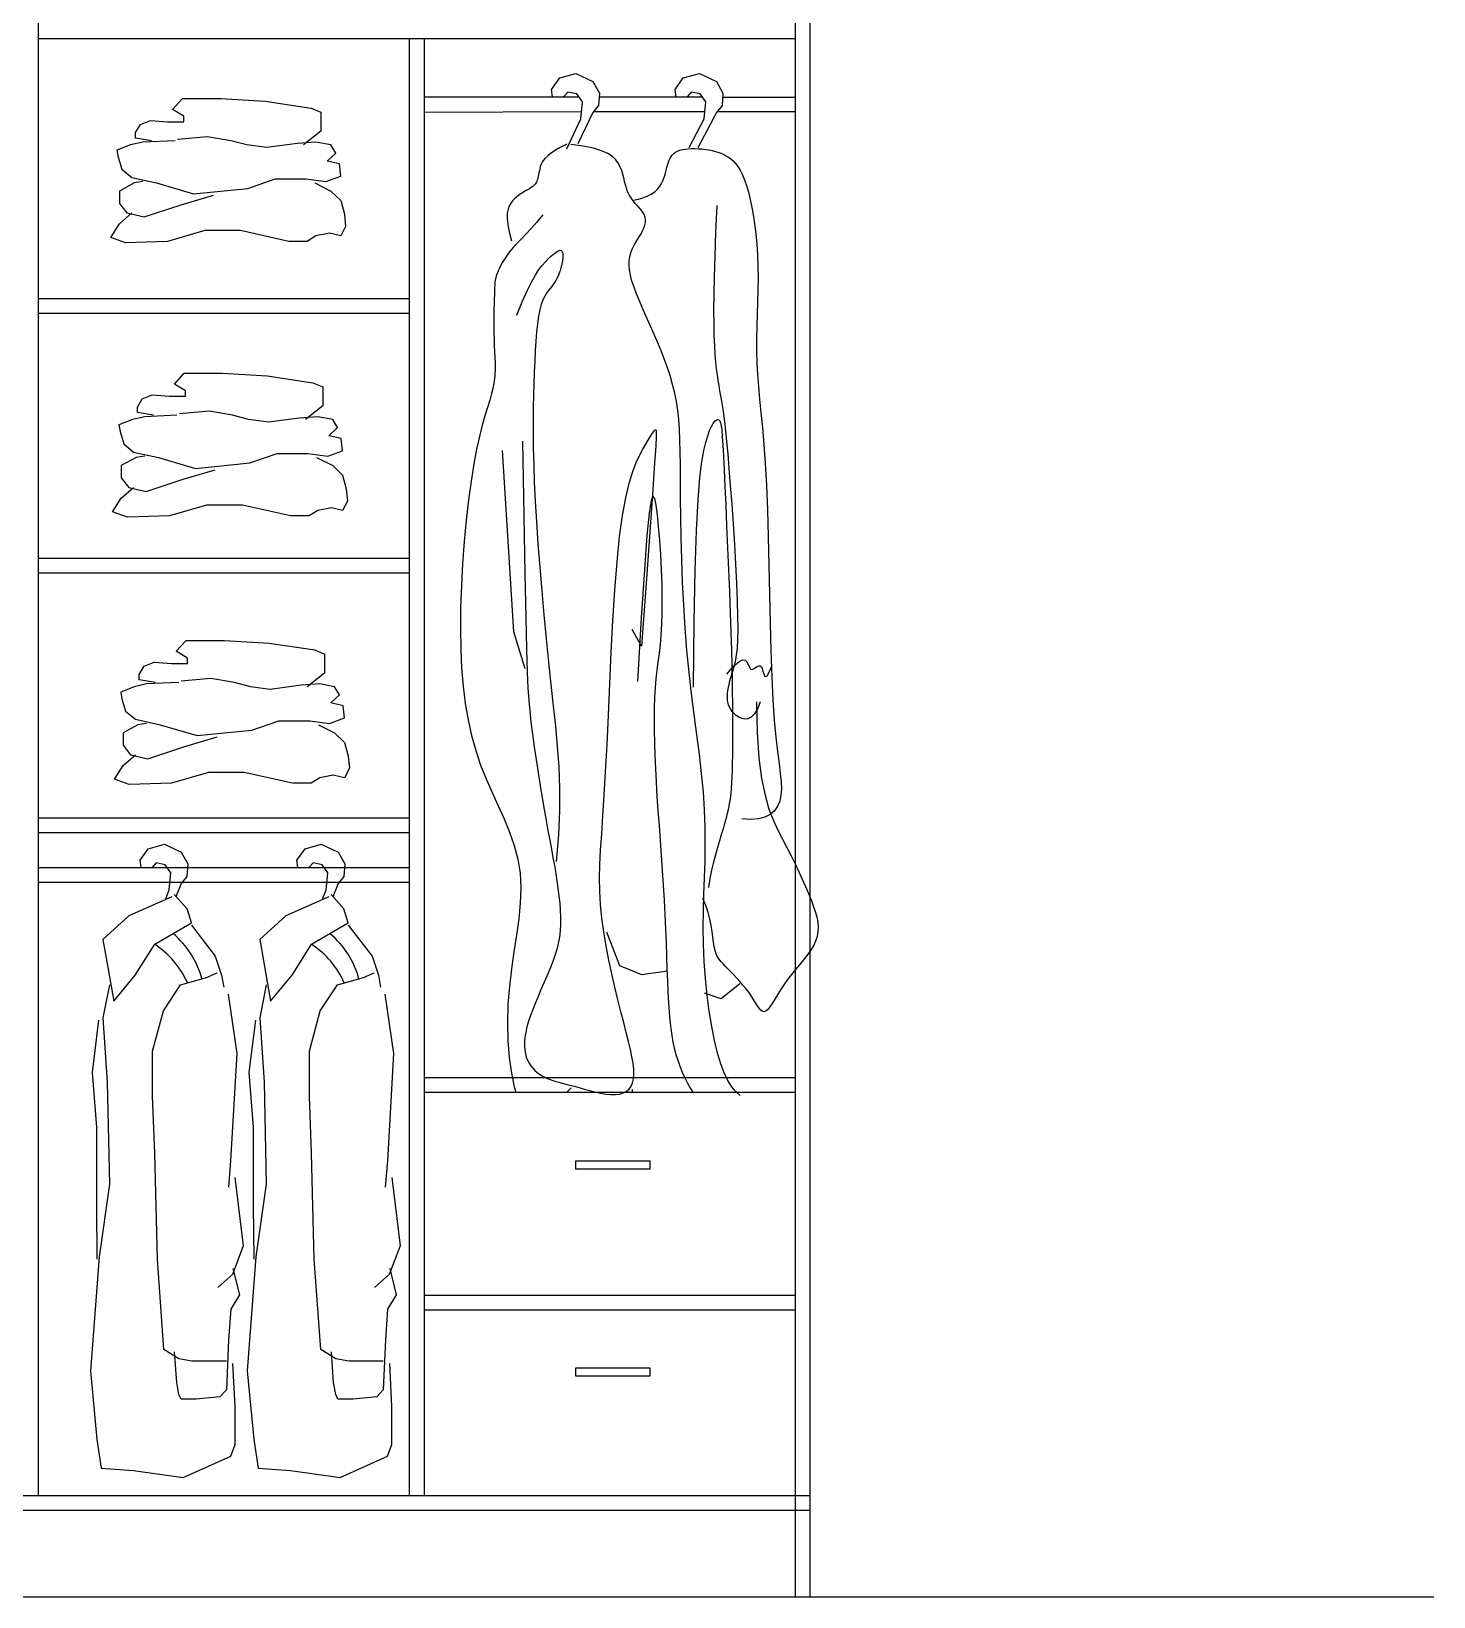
# Model space of a CAD drawing. Header units: millimetres. Extents: x -1666 to 220555, y -7114 to 28673.
# Drawn here: x 63530 to 65150, y 476 to 2284 of the extents above; entities that cross this region are included whole.
import ezdxf

# ---------------------------------------------------------------- set-up
doc = ezdxf.new("R2010")
doc.units = ezdxf.units.MM
doc.header["$LTSCALE"] = 80

msp = doc.modelspace()

# ---------------------------------------------------------------- linework, layer by layer
at = {"color": 41, "true_color": 0xf4ee51}
for p, q in [((64412.673, 475.94), (64412.673, 3285.94)), ((64429.673, 475.94), (64429.673, 3285.94)), ((63538.173, 592.94), (63538.173, 3268.94)), ((63538.173, 2275.94), (64412.673, 2275.94)), ((63966.923, 592.94), (63966.923, 2275.94)), ((63983.923, 592.94), (63983.923, 2275.94)), ((63538.173, 1975.94), (63966.923, 1975.94)), ((63538.173, 1958.94), (63966.923, 1958.94)), ((63538.173, 1675.94), (63966.923, 1675.94)), ((63538.173, 1658.94), (63966.923, 1658.94)), ((63538.173, 1375.94), (63966.923, 1375.94)), ((63538.173, 1358.94), (63966.923, 1358.94)), ((63983.923, 1075.94), (64412.673, 1075.94)), ((63983.923, 1058.94), (64412.673, 1058.94)), ((64412.673, 823.94), (63983.923, 823.94)), ((64412.673, 806.94), (63983.923, 806.94)), ((62646.673, 592.94), (64429.673, 592.94)), ((62646.673, 575.94), (64429.673, 575.94)), ((56984.175, 475.94), (65150.353, 475.94)), ((59637.722, 475.94), (64429.673, 475.94))]:
    msp.add_line(p, q, dxfattribs=at)
at = {"color": 8}
for p, q in [((64131.033, 2217.224), (64140.379, 2230.589)), ((64140.379, 2230.589), (64159.071, 2235.73)), ((64159.071, 2235.73), (64178.698, 2226.477)), ((64178.698, 2226.477), (64186.174, 2213.112)), ((64273.738, 2217.224), (64283.085, 2230.589)), ((64283.085, 2230.589), (64301.777, 2235.73)), ((64301.777, 2235.73), (64321.403, 2226.477)), ((64321.403, 2226.477), (64328.88, 2213.112)), ((63692.951, 2194.123), (63704.38, 2206.694)), ((63704.38, 2206.694), (63748.665, 2206.694)), ((63748.665, 2206.694), (63800.094, 2203.552)), ((63983.923, 2208.761), (64162.355, 2208.761)), ((64132.187, 2208.761), (64131.033, 2217.224)), ((64149.725, 2214.14), (64144.835, 2208.761)), ((64160.005, 2212.084), (64149.725, 2214.14)), ((64166.548, 2202.831), (64160.005, 2212.084)), ((64186.174, 2213.112), (64185.24, 2198.719)), ((64185.892, 2208.761), (64305.061, 2208.761)), ((64185.892, 2208.761), (64247.271, 2208.761)), ((64274.893, 2208.761), (64273.738, 2217.224)), ((64292.431, 2214.14), (64287.54, 2208.761)), ((64302.711, 2212.084), (64292.431, 2214.14)), ((64309.254, 2202.831), (64302.711, 2212.084)), ((64328.88, 2213.112), (64327.946, 2198.719)), ((64329.745, 2208.469), (64412.673, 2208.469)), ((63705.808, 2186.266), (63692.951, 2194.123)), ((63800.094, 2203.552), (63852.951, 2195.694)), ((63852.951, 2195.694), (63864.38, 2190.98)), ((63864.38, 2190.98), (63864.38, 2168.98)), ((63983.923, 2190.908), (64165.509, 2191.973)), ((64178.698, 2190.495), (64161.336, 2154.288)), ((64164.678, 2183.298), (64166.548, 2202.831)), ((64185.24, 2198.719), (64178.698, 2190.495)), ((64179.874, 2191.973), (64308.214, 2191.973)), ((64179.874, 2191.973), (64250.425, 2191.973)), ((64321.403, 2190.495), (64299.913, 2149.813)), ((64307.384, 2183.298), (64309.254, 2202.831)), ((64327.946, 2198.719), (64321.403, 2190.495)), ((64323.727, 2191.681), (64412.673, 2191.681)), ((63650.094, 2167.409), (63655.808, 2176.837)), ((63655.808, 2176.837), (63667.237, 2181.552)), ((63667.237, 2181.552), (63687.237, 2179.98)), ((63687.237, 2179.98), (63705.808, 2179.98)), ((63705.808, 2179.98), (63705.808, 2186.266)), ((64148.46, 2148.849), (64164.678, 2183.298)), ((64289.983, 2150.031), (64307.384, 2183.298)), ((63644.38, 2153.266), (63628.666, 2146.98)), ((63658.666, 2156.409), (63644.38, 2153.266)), ((63650.094, 2161.123), (63650.094, 2167.409)), ((63668.666, 2157.98), (63650.094, 2161.123)), ((63695.808, 2157.98), (63658.666, 2156.409)), ((63732.951, 2162.694), (63698.666, 2159.552)), ((63760.094, 2157.98), (63732.951, 2162.694)), ((63778.665, 2153.266), (63760.094, 2157.98)), ((63801.522, 2150.123), (63778.665, 2153.266)), ((63837.237, 2154.837), (63801.522, 2150.123)), ((63858.665, 2156.409), (63837.237, 2154.837)), ((63864.38, 2168.98), (63844.38, 2153.266)), ((63875.808, 2153.266), (63858.665, 2156.409)), ((63881.522, 2143.837), (63875.808, 2153.266)), ((63628.666, 2146.98), (63630.094, 2139.123)), ((63630.094, 2139.123), (63634.38, 2124.98)), ((63871.522, 2134.409), (63881.522, 2143.837)), ((63885.808, 2131.266), (63871.522, 2134.409)), ((63634.38, 2124.98), (63645.809, 2115.552)), ((63870.094, 2110.837), (63887.237, 2117.123)), ((63887.237, 2117.123), (63885.808, 2131.266)), ((63648.666, 2109.266), (63631.523, 2099.837)), ((63631.523, 2099.837), (63631.523, 2085.694)), ((63645.809, 2115.552), (63674.38, 2109.266)), ((63658.666, 2110.837), (63648.666, 2109.266)), ((63674.38, 2109.266), (63717.237, 2096.694)), ((63717.237, 2096.694), (63780.094, 2102.98)), ((63780.094, 2102.98), (63811.522, 2113.98)), ((63811.522, 2113.98), (63847.237, 2113.98)), ((63847.237, 2113.98), (63870.094, 2110.837)), ((63857.237, 2109.266), (63875.808, 2099.837)), ((63875.808, 2099.837), (63887.237, 2088.837)), ((63631.523, 2085.694), (63640.094, 2074.694)), ((63660.094, 2069.98), (63702.951, 2084.123)), ((63702.951, 2084.123), (63740.094, 2095.123)), ((63887.237, 2088.837), (63891.522, 2073.123)), ((63621.523, 2046.409), (63631.523, 2062.123)), ((63631.523, 2062.123), (63645.809, 2074.694)), ((63640.094, 2074.694), (63660.094, 2069.98)), ((63891.522, 2073.123), (63892.951, 2058.98)), ((63638.666, 2040.123), (63621.523, 2046.409)), ((63730.094, 2054.266), (63687.237, 2041.694)), ((63771.523, 2054.266), (63730.094, 2054.266)), ((63827.237, 2041.694), (63771.523, 2054.266)), ((63858.665, 2047.98), (63848.665, 2041.694)), ((63874.379, 2051.123), (63858.665, 2047.98)), ((63887.237, 2047.98), (63874.379, 2051.123)), ((63892.951, 2058.98), (63887.237, 2047.98)), ((63687.237, 2041.694), (63638.666, 2040.123)), ((63848.665, 2041.694), (63827.237, 2041.694)), ((63695.096, 1876.935), (63706.525, 1889.506)), ((63706.525, 1889.506), (63750.81, 1889.506)), ((63750.81, 1889.506), (63802.239, 1886.364)), ((63802.239, 1886.364), (63855.096, 1878.506)), ((63657.953, 1859.649), (63669.382, 1864.364)), ((63669.382, 1864.364), (63689.382, 1862.792)), ((63689.382, 1862.792), (63707.953, 1862.792)), ((63707.953, 1869.078), (63695.096, 1876.935)), ((63707.953, 1862.792), (63707.953, 1869.078)), ((63855.096, 1878.506), (63866.524, 1873.792)), ((63866.524, 1873.792), (63866.524, 1851.792)), ((63652.239, 1850.221), (63657.953, 1859.649)), ((63652.239, 1843.935), (63652.239, 1850.221)), ((63735.096, 1845.506), (63700.81, 1842.364)), ((63762.239, 1840.792), (63735.096, 1845.506)), ((63866.524, 1851.792), (63846.524, 1836.078)), ((63646.525, 1836.078), (63630.81, 1829.792)), ((63630.81, 1829.792), (63632.239, 1821.935)), ((63660.81, 1839.221), (63646.525, 1836.078)), ((63670.81, 1840.792), (63652.239, 1843.935)), ((63697.953, 1840.792), (63660.81, 1839.221)), ((63780.81, 1836.078), (63762.239, 1840.792)), ((63803.667, 1832.935), (63780.81, 1836.078)), ((63839.381, 1837.649), (63803.667, 1832.935)), ((63860.81, 1839.221), (63839.381, 1837.649)), ((63877.953, 1836.078), (63860.81, 1839.221)), ((63873.667, 1817.221), (63883.667, 1826.649)), ((63883.667, 1826.649), (63877.953, 1836.078)), ((63632.239, 1821.935), (63636.525, 1807.792)), ((63887.953, 1814.078), (63873.667, 1817.221)), ((63889.381, 1799.935), (63887.953, 1814.078)), ((63650.81, 1792.078), (63633.668, 1782.649)), ((63636.525, 1807.792), (63647.953, 1798.364)), ((63647.953, 1798.364), (63676.525, 1792.078)), ((63660.81, 1793.649), (63650.81, 1792.078)), ((63676.525, 1792.078), (63719.382, 1779.506)), ((63782.239, 1785.792), (63813.667, 1796.792)), ((63813.667, 1796.792), (63849.381, 1796.792)), ((63849.381, 1796.792), (63872.238, 1793.649)), ((63859.381, 1792.078), (63877.953, 1782.649)), ((63872.238, 1793.649), (63889.381, 1799.935)), ((63633.668, 1782.649), (63633.668, 1768.506)), ((63705.096, 1766.935), (63742.239, 1777.935)), ((63719.382, 1779.506), (63782.239, 1785.792)), ((63877.953, 1782.649), (63889.381, 1771.649)), ((63633.668, 1768.506), (63642.239, 1757.506)), ((63633.668, 1744.935), (63647.953, 1757.506)), ((63642.239, 1757.506), (63662.239, 1752.792)), ((63662.239, 1752.792), (63705.096, 1766.935)), ((63889.381, 1771.649), (63893.667, 1755.935)), ((63893.667, 1755.935), (63895.096, 1741.792)), ((63623.668, 1729.221), (63633.668, 1744.935)), ((63732.239, 1737.078), (63689.382, 1724.506)), ((63773.667, 1737.078), (63732.239, 1737.078)), ((63829.381, 1724.506), (63773.667, 1737.078)), ((63895.096, 1741.792), (63889.381, 1730.792)), ((63640.81, 1722.935), (63623.668, 1729.221)), ((63689.382, 1724.506), (63640.81, 1722.935)), ((63850.81, 1724.506), (63829.381, 1724.506)), ((63860.81, 1730.792), (63850.81, 1724.506)), ((63876.524, 1733.935), (63860.81, 1730.792)), ((63889.381, 1730.792), (63876.524, 1733.935)), ((63697.24, 1568.153), (63708.669, 1580.725)), ((63708.669, 1580.725), (63752.955, 1580.725)), ((63752.955, 1580.725), (63804.383, 1577.582)), ((63804.383, 1577.582), (63857.24, 1569.725)), ((63660.098, 1550.868), (63671.526, 1555.582)), ((63671.526, 1555.582), (63691.526, 1554.011)), ((63710.098, 1560.296), (63697.24, 1568.153)), ((63710.098, 1554.011), (63710.098, 1560.296)), ((63857.24, 1569.725), (63868.669, 1565.011)), ((63868.669, 1565.011), (63868.669, 1543.011)), ((63654.383, 1541.439), (63660.098, 1550.868)), ((63654.383, 1535.153), (63654.383, 1541.439)), ((63691.526, 1554.011), (63710.098, 1554.011)), ((63868.669, 1543.011), (63848.669, 1527.296)), ((63648.669, 1527.296), (63632.955, 1521.011)), ((63632.955, 1521.011), (63634.383, 1513.153)), ((63662.955, 1530.439), (63648.669, 1527.296)), ((63672.955, 1532.011), (63654.383, 1535.153)), ((63700.098, 1532.011), (63662.955, 1530.439)), ((63737.24, 1536.725), (63702.955, 1533.582)), ((63764.383, 1532.011), (63737.24, 1536.725)), ((63782.955, 1527.296), (63764.383, 1532.011)), ((63805.812, 1524.153), (63782.955, 1527.296)), ((63841.526, 1528.868), (63805.812, 1524.153)), ((63862.954, 1530.439), (63841.526, 1528.868)), ((63880.097, 1527.296), (63862.954, 1530.439)), ((63885.811, 1517.868), (63880.097, 1527.296)), ((63634.383, 1513.153), (63638.669, 1499.011)), ((63875.811, 1508.439), (63885.811, 1517.868)), ((63890.097, 1505.296), (63875.811, 1508.439)), ((63891.526, 1491.154), (63890.097, 1505.296)), ((63652.955, 1483.296), (63635.812, 1473.868)), ((63638.669, 1499.011), (63650.098, 1489.582)), ((63650.098, 1489.582), (63678.669, 1483.296)), ((63662.955, 1484.868), (63652.955, 1483.296)), ((63678.669, 1483.296), (63721.526, 1470.725)), ((63784.383, 1477.011), (63815.812, 1488.011)), ((63815.812, 1488.011), (63851.526, 1488.011)), ((63851.526, 1488.011), (63874.383, 1484.868)), ((63861.526, 1483.296), (63880.097, 1473.868)), ((63874.383, 1484.868), (63891.526, 1491.154)), ((63635.812, 1473.868), (63635.812, 1459.725)), ((63707.24, 1458.154), (63744.383, 1469.154)), ((63721.526, 1470.725), (63784.383, 1477.011)), ((63880.097, 1473.868), (63891.526, 1462.868)), ((63635.812, 1459.725), (63644.383, 1448.725)), ((63635.812, 1436.154), (63650.098, 1448.725)), ((63644.383, 1448.725), (63664.383, 1444.011)), ((63664.383, 1444.011), (63707.24, 1458.154)), ((63891.526, 1462.868), (63895.811, 1447.154)), ((63895.811, 1447.154), (63897.24, 1433.011)), ((63625.812, 1420.439), (63635.812, 1436.154)), ((63897.24, 1433.011), (63891.526, 1422.011)), ((63642.955, 1414.154), (63625.812, 1420.439)), ((63691.526, 1415.725), (63642.955, 1414.154)), ((63734.383, 1428.296), (63691.526, 1415.725)), ((63775.812, 1428.296), (63734.383, 1428.296)), ((63831.526, 1415.725), (63775.812, 1428.296)), ((63852.954, 1415.725), (63831.526, 1415.725)), ((63862.954, 1422.011), (63852.954, 1415.725)), ((63878.669, 1425.154), (63862.954, 1422.011)), ((63891.526, 1422.011), (63878.669, 1425.154)), ((63655.394, 1326.676), (63664.741, 1340.041)), ((63664.741, 1340.041), (63683.433, 1345.182)), ((63683.433, 1345.182), (63703.06, 1335.929)), ((63836.681, 1326.676), (63846.027, 1340.041)), ((63846.027, 1340.041), (63864.719, 1345.182)), ((63864.719, 1345.182), (63884.346, 1335.929)), ((63656.549, 1318.213), (63655.394, 1326.676)), ((63674.087, 1323.592), (63669.197, 1318.213)), ((63684.367, 1321.536), (63674.087, 1323.592)), ((63690.91, 1312.283), (63684.367, 1321.536)), ((63703.06, 1335.929), (63710.536, 1322.564)), ((63710.536, 1322.564), (63709.602, 1308.171)), ((63837.835, 1318.213), (63836.681, 1326.676)), ((63855.373, 1323.592), (63850.483, 1318.213)), ((63865.654, 1321.536), (63855.373, 1323.592)), ((63872.196, 1312.283), (63865.654, 1321.536)), ((63884.346, 1335.929), (63891.823, 1322.564)), ((63891.823, 1322.564), (63890.888, 1308.171)), ((63538.173, 1318.213), (63966.923, 1318.213)), ((63689.04, 1292.75), (63690.91, 1312.283)), ((63709.602, 1308.171), (63703.06, 1299.947)), ((63870.327, 1292.75), (63872.196, 1312.283)), ((63890.888, 1308.171), (63884.346, 1299.947)), ((63538.173, 1301.425), (63966.923, 1301.425)), ((63692.248, 1284.518), (63642.363, 1262.569)), ((63684.576, 1281.142), (63689.04, 1292.75)), ((63709.708, 1270.8), (63694.743, 1287.262)), ((63697.452, 1286.582), (63697.22, 1284.537)), ((63703.06, 1299.947), (63697.452, 1286.582)), ((63873.535, 1284.518), (63823.65, 1262.569)), ((63865.862, 1281.142), (63870.327, 1292.75)), ((63890.995, 1270.8), (63876.029, 1287.262)), ((63878.738, 1286.582), (63878.506, 1284.537)), ((63884.346, 1299.947), (63878.738, 1286.582)), ((63714.697, 1254.338), (63709.708, 1270.8)), ((63895.983, 1254.338), (63890.995, 1270.8)), ((63642.363, 1262.569), (63612.432, 1235.132)), ((63672.294, 1229.645), (63714.697, 1254.338)), ((63714.697, 1251.594), (63742.133, 1215.926)), ((63823.65, 1262.569), (63793.719, 1235.132)), ((63853.581, 1229.645), (63895.983, 1254.338)), ((63895.983, 1251.594), (63923.42, 1215.926)), ((63612.432, 1235.132), (63624.904, 1163.796)), ((63793.719, 1235.132), (63806.19, 1163.796)), ((63649.846, 1193.977), (63672.294, 1229.645)), ((63742.133, 1215.926), (63749.616, 1193.977)), ((63831.133, 1193.977), (63853.581, 1229.645)), ((63923.42, 1215.926), (63930.902, 1193.977)), ((63624.904, 1163.796), (63649.846, 1193.977)), ((63732.156, 1191.233), (63744.628, 1196.72)), ((63749.616, 1193.977), (63752.11, 1180.258)), ((63806.19, 1163.796), (63831.133, 1193.977)), ((63913.443, 1191.233), (63925.914, 1196.72)), ((63930.902, 1193.977), (63933.397, 1180.258)), ((63619.915, 1183.002), (63612.432, 1144.591)), ((63682.271, 1152.822), (63702.225, 1183.002)), ((63702.225, 1183.002), (63732.156, 1191.233)), ((63801.202, 1183.002), (63793.719, 1144.591)), ((63863.558, 1152.822), (63883.512, 1183.002)), ((63883.512, 1183.002), (63913.443, 1191.233)), ((63757.099, 1172.027), (63767.076, 1103.435)), ((63938.385, 1172.027), (63948.362, 1103.435)), ((63607.444, 1141.847), (63599.961, 1081.486)), ((63612.432, 1144.591), (63617.421, 1070.511)), ((63669.8, 1106.179), (63682.271, 1152.822)), ((63788.73, 1141.847), (63781.248, 1081.486)), ((63793.719, 1144.591), (63798.707, 1070.511)), ((63851.087, 1106.179), (63863.558, 1152.822)), ((63669.8, 1054.049), (63669.8, 1106.179)), ((63767.076, 1103.435), (63759.888, 979.356)), ((63851.087, 1054.049), (63851.087, 1106.179)), ((63948.362, 1103.435), (63941.174, 979.356)), ((63599.961, 1081.486), (63604.95, 1018.381)), ((63617.421, 1070.511), (63619.915, 952.533)), ((63781.248, 1081.486), (63786.236, 1018.381)), ((63798.707, 1070.511), (63801.202, 952.533)), ((63672.294, 988.201), (63669.8, 1054.049)), ((63853.581, 988.201), (63851.087, 1054.049)), ((63604.95, 1018.381), (63604.95, 927.84)), ((63786.236, 1018.381), (63786.236, 927.84)), ((63675.346, 865.893), (63672.294, 988.201)), ((63759.888, 979.356), (63757.394, 949.176)), ((63856.633, 865.893), (63853.581, 988.201)), ((63941.174, 979.356), (63938.68, 949.176)), ((63764.876, 960.151), (63774.559, 881.198)), ((63946.163, 960.151), (63955.845, 881.198)), ((63619.915, 952.533), (63608.002, 868.636)), ((63801.202, 952.533), (63789.288, 868.636)), ((63604.95, 927.84), (63605.508, 865.893)), ((63786.236, 927.84), (63786.794, 865.893)), ((63608.002, 868.636), (63598.025, 736.94)), ((63774.559, 881.198), (63762.087, 848.273)), ((63789.288, 868.636), (63779.311, 736.94)), ((63955.845, 881.198), (63943.374, 848.273)), ((63682.829, 761.633), (63675.346, 865.893)), ((63762.645, 854.918), (63770.128, 824.737)), ((63864.116, 761.633), (63856.633, 865.893)), ((63943.932, 854.918), (63951.414, 824.737)), ((63762.087, 848.273), (63745.185, 832.968)), ((63943.374, 848.273), (63926.472, 832.968)), ((63770.128, 824.737), (63760.151, 808.275)), ((63951.414, 824.737), (63941.437, 808.275)), ((63760.151, 808.275), (63757.657, 772.608)), ((63941.437, 808.275), (63938.943, 772.608)), ((63700.289, 750.658), (63682.829, 761.633)), ((63757.657, 772.608), (63755.162, 714.99)), ((63881.575, 750.658), (63864.116, 761.633)), ((63938.943, 772.608), (63936.449, 714.99)), ((63697.795, 723.221), (63695.3, 758.889)), ((63715.254, 747.914), (63700.289, 750.658)), ((63755.162, 747.914), (63715.254, 747.914)), ((63765.139, 695.785), (63762.645, 745.171)), ((63879.081, 723.221), (63876.587, 758.889)), ((63896.541, 747.914), (63881.575, 750.658)), ((63936.449, 747.914), (63896.541, 747.914)), ((63946.426, 695.785), (63943.932, 745.171)), ((63598.025, 736.94), (63605.508, 657.373)), ((63779.311, 736.94), (63786.794, 657.373)), ((63700.289, 709.503), (63697.795, 723.221)), ((63702.783, 704.016), (63700.289, 709.503)), ((63747.68, 706.759), (63720.243, 704.016)), ((63755.162, 714.99), (63747.68, 706.759)), ((63881.575, 709.503), (63879.081, 723.221)), ((63884.07, 704.016), (63881.575, 709.503)), ((63928.966, 706.759), (63901.529, 704.016)), ((63936.449, 714.99), (63928.966, 706.759)), ((63720.243, 704.016), (63702.783, 704.016)), ((63765.139, 651.886), (63765.139, 695.785)), ((63901.529, 704.016), (63884.07, 704.016)), ((63946.426, 651.886), (63946.426, 695.785)), ((63605.508, 657.373), (63610.496, 624.449)), ((63760.151, 638.167), (63765.139, 651.886)), ((63786.794, 657.373), (63791.782, 624.449)), ((63941.437, 638.167), (63946.426, 651.886)), ((63705.277, 613.474), (63760.151, 638.167)), ((63886.564, 613.474), (63941.437, 638.167)), ((63610.496, 624.449), (63647.91, 621.705)), ((63647.91, 621.705), (63705.277, 613.474)), ((63791.782, 624.449), (63829.196, 621.705)), ((63829.196, 621.705), (63886.564, 613.474))]:
    msp.add_line(p, q, dxfattribs=at)
for points in [[(64148.509, 2153.952), (64139.289, 2149.257), (64132.169, 2144.952), (64126.858, 2141.005), (64123.068, 2137.384), (64120.506, 2134.057), (64118.883, 2130.993), (64117.908, 2128.16), (64117.29, 2125.526), (64116.784, 2123.064), (64116.325, 2120.765), (64115.89, 2118.625), (64115.46, 2116.64), (64115.012, 2114.806), (64114.527, 2113.119), (64113.984, 2111.574), (64113.361, 2110.166), (64112.639, 2108.89), (64111.804, 2107.722), (64110.843, 2106.638), (64109.744, 2105.612), (64108.495, 2104.62), (64107.082, 2103.637), (64105.494, 2102.636), (64103.717, 2101.594), (64101.748, 2100.484), (64099.62, 2099.28), (64097.375, 2097.955), (64095.055, 2096.482), (64092.701, 2094.832), (64090.356, 2092.979), (64088.061, 2090.897), (64085.857, 2088.556), (64083.804, 2085.902), (64082.018, 2082.76), (64080.634, 2078.928), (64079.785, 2074.202), (64079.607, 2068.379), (64080.232, 2061.256), (64081.794, 2052.631), (64084.429, 2042.3)], [(64348.894, 1055.021), (64345.422, 1057.901), (64341.75, 1061.652), (64337.944, 1066.574), (64334.07, 1072.97), (64330.197, 1081.141), (64326.391, 1091.388), (64322.718, 1103.906), (64319.247, 1118.462), (64316.043, 1134.717), (64313.175, 1152.333), (64310.708, 1170.971), (64308.71, 1190.291), (64307.248, 1209.953), (64306.388, 1229.621), (64306.157, 1249.028), (64306.411, 1268.214), (64306.966, 1287.291), (64307.638, 1306.372), (64308.244, 1325.57), (64308.598, 1344.999), (64308.517, 1364.77), (64307.817, 1384.998), (64306.371, 1405.781), (64304.283, 1427.155), (64301.716, 1449.146), (64298.832, 1471.775), (64295.794, 1495.066), (64292.763, 1519.042), (64289.902, 1543.726), (64287.373, 1569.142), (64285.303, 1595.241), (64283.67, 1621.693), (64282.418, 1648.095), (64281.491, 1674.046), (64280.832, 1699.142), (64280.384, 1722.983), (64280.091, 1745.165), (64279.895, 1765.287), (64279.738, 1783.069), (64279.545, 1798.722), (64279.242, 1812.578), (64278.75, 1824.971), (64277.995, 1836.233), (64276.899, 1846.697), (64275.387, 1856.696), (64273.382, 1866.563), (64270.834, 1876.564), (64267.801, 1886.699), (64264.366, 1896.901), (64260.613, 1907.104), (64256.625, 1917.239), (64252.486, 1927.24), (64248.281, 1937.041), (64244.093, 1946.573), (64240.004, 1955.778), (64236.095, 1964.623), (64232.445, 1973.082), (64229.135, 1981.131), (64226.243, 1988.745), (64223.85, 1995.899), (64222.034, 2002.567), (64220.875, 2008.724), (64220.425, 2014.36), (64220.618, 2019.518), (64221.365, 2024.258), (64222.572, 2028.638), (64224.147, 2032.716), (64225.999, 2036.552), (64228.034, 2040.203), (64230.162, 2043.729), (64232.289, 2047.179), (64234.32, 2050.566), (64236.158, 2053.894), (64237.708, 2057.168), (64238.872, 2060.392), (64239.555, 2063.57), (64239.66, 2066.706), (64239.092, 2069.804), (64237.796, 2072.872), (64235.888, 2075.932), (64233.529, 2079.009), (64230.877, 2082.127), (64228.09, 2085.312), (64225.329, 2088.59), (64222.752, 2091.985), (64220.518, 2095.522), (64218.74, 2099.218), (64217.345, 2103.056), (64216.214, 2107.012), (64215.227, 2111.059), (64214.265, 2115.174), (64213.21, 2119.331), (64211.94, 2123.504), (64210.338, 2127.669), (64208.248, 2131.792), (64205.374, 2135.812), (64201.381, 2139.655), (64195.939, 2143.251), (64188.713, 2146.529), (64179.371, 2149.418), (64167.581, 2151.847), (64153.009, 2153.744)], [(64225.876, 2089.449), (64233.941, 2091.295), (64240.565, 2093.565), (64245.918, 2096.183), (64250.165, 2099.071), (64253.474, 2102.152), (64256.014, 2105.347), (64257.95, 2108.58), (64259.452, 2111.774), (64260.666, 2114.863), (64261.662, 2117.838), (64262.491, 2120.699), (64263.202, 2123.449), (64263.847, 2126.091), (64264.475, 2128.626), (64265.136, 2131.056), (64265.881, 2133.384), (64266.757, 2135.608), (64267.795, 2137.715), (64269.027, 2139.688), (64270.48, 2141.51), (64272.184, 2143.165), (64274.169, 2144.635), (64276.464, 2145.905), (64279.097, 2146.957), (64282.085, 2147.78), (64285.387, 2148.38), (64288.948, 2148.772), (64292.715, 2148.966), (64296.632, 2148.977), (64300.646, 2148.816), (64304.701, 2148.495), (64308.744, 2148.029), (64312.727, 2147.422), (64316.63, 2146.656), (64320.441, 2145.705), (64324.148, 2144.546), (64327.737, 2143.152), (64331.197, 2141.499), (64334.514, 2139.561), (64337.676, 2137.313), (64340.675, 2134.72), (64343.52, 2131.709), (64346.222, 2128.196), (64348.794, 2124.097), (64351.249, 2119.328), (64353.599, 2113.805), (64355.857, 2107.446), (64358.036, 2100.165), (64360.139, 2091.907), (64362.133, 2082.724), (64363.976, 2072.696), (64365.626, 2061.901), (64367.043, 2050.42), (64368.183, 2038.332), (64369.004, 2025.717), (64369.466, 2012.653), (64369.551, 1999.222), (64369.343, 1985.501), (64368.951, 1971.572), (64368.484, 1957.512), (64368.05, 1943.402), (64367.758, 1929.322), (64367.718, 1915.35), (64368.037, 1901.567), (64368.792, 1887.959), (64369.92, 1874.139), (64371.326, 1859.628), (64372.915, 1843.947), (64374.591, 1826.615), (64376.26, 1807.155), (64377.826, 1785.086), (64379.194, 1759.929), (64380.298, 1731.443), (64381.19, 1700.335), (64381.952, 1667.552), (64382.665, 1634.04), (64383.412, 1600.747), (64384.275, 1568.617), (64385.334, 1538.597), (64386.672, 1511.634), (64388.33, 1488.444), (64390.181, 1468.823), (64392.06, 1452.338), (64393.8, 1438.556), (64395.235, 1427.043), (64396.198, 1417.366), (64396.523, 1409.092), (64396.043, 1401.786), (64394.606, 1395.111), (64392.119, 1389.106), (64388.502, 1383.904), (64383.675, 1379.64), (64377.559, 1376.448), (64370.074, 1374.461), (64361.141, 1373.814), (64350.68, 1374.64)], [(64372.111, 1509.658), (64368.761, 1501.364), (64365.199, 1495.549), (64361.516, 1491.876), (64357.801, 1490.012), (64354.145, 1489.622), (64350.638, 1490.369), (64347.369, 1491.921), (64344.429, 1493.941), (64341.889, 1496.152), (64339.749, 1498.501), (64337.99, 1500.992), (64336.593, 1503.63), (64335.539, 1506.419), (64334.81, 1509.362), (64334.386, 1512.464), (64334.249, 1515.73), (64334.378, 1519.157), (64334.746, 1522.723), (64335.323, 1526.397), (64336.08, 1530.151), (64336.987, 1533.956), (64338.016, 1537.781), (64339.137, 1541.598), (64340.321, 1545.377), (64341.534, 1549.162), (64342.725, 1553.294), (64343.839, 1558.183), (64344.82, 1564.242), (64345.613, 1571.885), (64346.163, 1581.522), (64346.413, 1593.567), (64346.31, 1608.433), (64345.817, 1626.337), (64344.978, 1646.724), (64343.86, 1668.845), (64342.526, 1691.95), (64341.041, 1715.289), (64339.471, 1738.113), (64337.879, 1759.672), (64336.331, 1779.218), (64334.878, 1796.175), (64333.52, 1810.677), (64332.243, 1823.03), (64331.034, 1833.543), (64329.879, 1842.524), (64328.765, 1850.28), (64327.677, 1857.118), (64326.603, 1863.348), (64325.535, 1869.262), (64324.483, 1875.102), (64323.464, 1881.092), (64322.496, 1887.458), (64321.594, 1894.428), (64320.777, 1902.226), (64320.06, 1911.079), (64319.46, 1921.213), (64318.996, 1932.868), (64318.701, 1946.344), (64318.606, 1961.955), (64318.745, 1980.015), (64319.153, 2000.838), (64319.861, 2024.737), (64320.905, 2052.026), (64322.317, 2083.02)], [(64120.862, 2072.304), (64113.406, 2063.522), (64107.021, 2056.298), (64101.574, 2050.379), (64096.93, 2045.515), (64092.957, 2041.455), (64089.519, 2037.947), (64086.483, 2034.741), (64083.714, 2031.585), (64081.105, 2028.28), (64078.647, 2024.837), (64076.356, 2021.319), (64074.249, 2017.788), (64072.343, 2014.308), (64070.655, 2010.94), (64069.201, 2007.748), (64067.998, 2004.795), (64067.054, 2002.111), (64066.34, 1999.594), (64065.819, 1997.11), (64065.453, 1994.526), (64065.204, 1991.708), (64065.034, 1988.521), (64064.907, 1984.832), (64064.783, 1980.506), (64064.636, 1975.453), (64064.476, 1969.746), (64064.325, 1963.504), (64064.203, 1956.842), (64064.131, 1949.88), (64064.13, 1942.733), (64064.222, 1935.52), (64064.426, 1928.357), (64064.746, 1921.334), (64065.113, 1914.437), (64065.437, 1907.624), (64065.632, 1900.853), (64065.609, 1894.082), (64065.28, 1887.269), (64064.558, 1880.372), (64063.354, 1873.349), (64061.611, 1866.114), (64059.388, 1858.4), (64056.773, 1849.894), (64053.855, 1840.285), (64050.723, 1829.261), (64047.467, 1816.509), (64044.175, 1801.718), (64040.935, 1784.575), (64037.834, 1764.904), (64034.939, 1743.064), (64032.316, 1719.548), (64030.03, 1694.852), (64028.145, 1669.47), (64026.728, 1643.895), (64025.842, 1618.622), (64025.553, 1594.145), (64025.919, 1570.862), (64026.969, 1548.783), (64028.725, 1527.823), (64031.208, 1507.896), (64034.44, 1488.914), (64038.444, 1470.794), (64043.242, 1453.448), (64048.854, 1436.791), (64055.243, 1420.724), (64062.126, 1405.101), (64069.16, 1389.763), (64076.001, 1374.55), (64082.306, 1359.304), (64087.732, 1343.866), (64091.936, 1328.075), (64094.575, 1311.774), (64095.426, 1294.836), (64094.756, 1277.261), (64092.952, 1259.083), (64090.4, 1240.336), (64087.488, 1221.054), (64084.604, 1201.269), (64082.134, 1181.015), (64080.466, 1160.326), (64079.907, 1139.342), (64080.452, 1118.635), (64082.013, 1098.882), (64084.506, 1080.761), (64087.845, 1064.952), (64089.766, 1058.94)], [(64090.858, 1956.575), (64096.993, 1971.952), (64102.567, 1984.555), (64107.622, 1994.727), (64112.2, 2002.808), (64116.343, 2009.14), (64120.092, 2014.063), (64123.489, 2017.918), (64126.577, 2021.047), (64129.391, 2023.734), (64131.941, 2026.029), (64134.231, 2027.926), (64136.266, 2029.419), (64138.05, 2030.502), (64139.587, 2031.169), (64140.881, 2031.413), (64141.936, 2031.227), (64142.759, 2030.613), (64143.359, 2029.598), (64143.751, 2028.214), (64143.945, 2026.495), (64143.956, 2024.474), (64143.795, 2022.186), (64143.475, 2019.663), (64143.008, 2016.94), (64142.404, 2014.051), (64141.657, 2011.041), (64140.76, 2007.955), (64139.704, 2004.84), (64138.48, 2001.742), (64137.081, 1998.706), (64135.497, 1995.78), (64133.721, 1993.008), (64131.755, 1990.4), (64129.647, 1987.812), (64127.455, 1985.065), (64125.238, 1981.98), (64123.054, 1978.375), (64120.962, 1974.071), (64119.022, 1968.889), (64117.29, 1962.647), (64115.812, 1955.214), (64114.572, 1946.651), (64113.542, 1937.067), (64112.691, 1926.571), (64111.992, 1915.27), (64111.413, 1903.275), (64110.927, 1890.694), (64110.504, 1877.636), (64110.126, 1864.155), (64109.824, 1850.095), (64109.641, 1835.244), (64109.621, 1819.39), (64109.805, 1802.321), (64110.237, 1783.826), (64110.96, 1763.694), (64112.016, 1741.713), (64113.433, 1717.78), (64115.181, 1692.231), (64117.213, 1665.509), (64119.483, 1638.059), (64121.946, 1610.324), (64124.556, 1582.748), (64127.266, 1555.776), (64130.031, 1529.851), (64132.781, 1505.245), (64135.351, 1481.542), (64137.551, 1458.154), (64139.191, 1434.493), (64140.082, 1409.97), (64140.034, 1383.997), (64138.859, 1355.985), (64136.366, 1325.347)], [(64294.958, 1526.803), (64295.788, 1601.744), (64297.006, 1661.455), (64298.553, 1707.892), (64300.368, 1743.01), (64302.39, 1768.766), (64304.56, 1787.115), (64306.817, 1800.011), (64309.101, 1809.412), (64311.357, 1816.964), (64313.555, 1823.08), (64315.669, 1827.865), (64317.674, 1831.424), (64319.545, 1833.861), (64321.257, 1835.281), (64322.785, 1835.788), (64324.103, 1835.487), (64325.199, 1834.407), (64326.108, 1832.275), (64326.876, 1828.74), (64327.551, 1823.453), (64328.18, 1816.064), (64328.81, 1806.223), (64329.487, 1793.581), (64330.259, 1777.789), (64331.158, 1758.679), (64332.16, 1736.818), (64333.224, 1712.956), (64334.311, 1687.842), (64335.381, 1662.226), (64336.395, 1636.857), (64337.312, 1612.485), (64338.094, 1589.859), (64338.712, 1569.56), (64339.175, 1551.496), (64339.508, 1535.404), (64339.73, 1521.022), (64339.865, 1508.09), (64339.935, 1496.344), (64339.96, 1485.524), (64339.964, 1475.367), (64339.961, 1465.658), (64339.942, 1456.358), (64339.889, 1447.477), (64339.785, 1439.023), (64339.615, 1431.005), (64339.361, 1423.43), (64339.007, 1416.307), (64338.535, 1409.644), (64337.931, 1403.429), (64337.182, 1397.564), (64336.278, 1391.929), (64335.209, 1386.405), (64333.964, 1380.872), (64332.533, 1375.212), (64330.905, 1369.305), (64329.07, 1363.031), (64327.03, 1356.292), (64324.836, 1349.064), (64322.556, 1341.347), (64320.252, 1333.139), (64317.99, 1324.436), (64315.834, 1315.237), (64313.85, 1305.541), (64312.103, 1295.344)], [(64097.288, 1810.841), (64098.875, 1724.636), (64100.111, 1657.802), (64101.095, 1607.403), (64101.924, 1570.501), (64102.695, 1544.159), (64103.508, 1525.439), (64104.459, 1511.406), (64105.648, 1499.121), (64107.145, 1486.182), (64108.924, 1472.329), (64110.928, 1457.835), (64113.104, 1442.975), (64115.397, 1428.023), (64117.753, 1413.253), (64120.117, 1398.939), (64122.435, 1385.355), (64124.662, 1372.712), (64126.783, 1360.96), (64128.796, 1349.987), (64130.695, 1339.68), (64132.478, 1329.925), (64134.139, 1320.609), (64135.674, 1311.62), (64137.08, 1302.845), (64138.346, 1294.191), (64139.435, 1285.655), (64140.307, 1277.252), (64140.92, 1269.001), (64141.231, 1260.917), (64141.199, 1253.016), (64140.782, 1245.317), (64139.938, 1237.836), (64138.641, 1230.578), (64136.93, 1223.509), (64134.858, 1216.582), (64132.481, 1209.752), (64129.853, 1202.971), (64127.029, 1196.195), (64124.062, 1189.377), (64121.007, 1182.471), (64117.92, 1175.45), (64114.867, 1168.362), (64111.915, 1161.274), (64109.13, 1154.253), (64106.58, 1147.366), (64104.33, 1140.68), (64102.45, 1134.262), (64101.004, 1128.178), (64100.045, 1122.483), (64099.559, 1117.173), (64099.516, 1112.23), (64099.888, 1107.64), (64100.645, 1103.384), (64101.757, 1099.447), (64103.197, 1095.811), (64104.933, 1092.459), (64106.937, 1089.377), (64109.18, 1086.555), (64111.633, 1083.983), (64114.265, 1081.654), (64117.048, 1079.56), (64119.952, 1077.692), (64122.948, 1076.041), (64126.007, 1074.6), (64129.115, 1073.352), (64132.32, 1072.25), (64135.683, 1071.241), (64139.268, 1070.269), (64143.138, 1069.28), (64147.355, 1068.221), (64151.982, 1067.035), (64157.083, 1065.67), (64162.685, 1064.098), (64168.68, 1062.405), (64174.927, 1060.704), (64181.282, 1059.107), (64187.604, 1057.728), (64193.751, 1056.679), (64199.579, 1056.074), (64204.946, 1056.026), (64209.734, 1056.629), (64213.915, 1057.901), (64217.485, 1059.843), (64220.439, 1062.455), (64222.774, 1065.737), (64224.486, 1069.689), (64225.569, 1074.31), (64226.02, 1079.601), (64225.845, 1085.572), (64225.083, 1092.281), (64223.785, 1099.793), (64222.002, 1108.176), (64219.784, 1117.496), (64217.18, 1127.821), (64214.242, 1139.218), (64211.019, 1151.753), (64207.574, 1165.444), (64204.02, 1180.111), (64200.483, 1195.522), (64197.088, 1211.448), (64193.961, 1227.659), (64191.228, 1243.925), (64189.014, 1260.014), (64187.444, 1275.698), (64186.606, 1290.882), (64186.432, 1306.023), (64186.818, 1321.712), (64187.657, 1338.543), (64188.843, 1357.107), (64190.272, 1377.996), (64191.837, 1401.804), (64193.433, 1429.123), (64194.983, 1460.263), (64196.527, 1494.405), (64198.134, 1530.448), (64199.873, 1567.291), (64201.813, 1603.832), (64204.023, 1638.971), (64206.572, 1671.606), (64209.529, 1700.636), (64212.93, 1725.226), (64216.686, 1745.607), (64220.673, 1762.274), (64224.77, 1775.723), (64228.854, 1786.451), (64232.803, 1794.954), (64236.495, 1801.728), (64239.806, 1807.269), (64242.642, 1811.989), (64245.016, 1815.962), (64246.967, 1819.177), (64248.535, 1821.624), (64249.76, 1823.292), (64250.681, 1824.171), (64251.339, 1824.251), (64251.772, 1823.521), (64251.988, 1821.554), (64251.861, 1816.256), (64251.23, 1805.118), (64249.937, 1785.628), (64247.822, 1755.276), (64244.726, 1711.554), (64240.488, 1651.949), (64234.95, 1573.952)], [(64073.713, 1800.125), (64087.074, 1591.097), (64099.932, 1548.234)], [(64230.664, 1533.232), (64234.935, 1606.744), (64238.54, 1662.281), (64241.572, 1701.964), (64244.121, 1727.918), (64246.279, 1742.264), (64248.137, 1747.127), (64249.787, 1744.628), (64251.32, 1736.891), (64252.804, 1725.788), (64254.214, 1712.192), (64255.503, 1696.724), (64256.622, 1680.006), (64257.523, 1662.661), (64258.159, 1645.31), (64258.481, 1628.574), (64258.441, 1613.076), (64258.014, 1599.278), (64257.262, 1586.997), (64256.269, 1575.894), (64255.121, 1565.626), (64253.902, 1555.853), (64252.697, 1546.234), (64251.59, 1536.426), (64250.667, 1526.088), (64249.995, 1514.946), (64249.578, 1502.983), (64249.405, 1490.249), (64249.461, 1476.796), (64249.735, 1462.673), (64250.215, 1447.931), (64250.886, 1432.619), (64251.738, 1416.788), (64252.753, 1400.495), (64253.892, 1383.821), (64255.116, 1366.853), (64256.382, 1349.681), (64257.647, 1332.392), (64258.871, 1315.073), (64260.011, 1297.812), (64261.025, 1280.699), (64261.885, 1263.824), (64262.61, 1247.301), (64263.235, 1231.247), (64263.793, 1215.779), (64264.318, 1201.015), (64264.843, 1187.07), (64265.401, 1174.063), (64266.026, 1162.112), (64266.75, 1151.287), (64267.6, 1141.484), (64268.6, 1132.551), (64269.776, 1124.339), (64271.153, 1116.695), (64272.757, 1109.471), (64274.611, 1102.514), (64276.741, 1095.674), (64279.165, 1088.843), (64281.865, 1082.079), (64284.816, 1075.482), (64287.993, 1069.153), (64291.371, 1063.192), (64294.925, 1057.7)], [(64234.95, 1573.952), (64224.235, 1593.24)], [(64333.535, 1541.805), (64341.322, 1550.871), (64347.214, 1556.07), (64351.523, 1558.155), (64354.564, 1557.878), (64356.651, 1555.995), (64358.097, 1553.257), (64359.217, 1550.419), (64360.324, 1548.234), (64361.667, 1547.272), (64363.237, 1547.364), (64364.958, 1548.159), (64366.753, 1549.306), (64368.549, 1550.453), (64370.269, 1551.248), (64371.839, 1551.34), (64373.183, 1550.377), (64374.261, 1548.18), (64375.175, 1545.254), (64376.065, 1542.278), (64377.067, 1539.93), (64378.321, 1538.887), (64379.964, 1539.829), (64382.134, 1543.433), (64384.97, 1550.377)], [(64367.825, 1509.658), (64368.543, 1474.407), (64370.553, 1445.249), (64373.64, 1421.344), (64377.591, 1401.853), (64382.19, 1385.937), (64387.224, 1372.756), (64392.476, 1361.472), (64397.734, 1351.244), (64402.814, 1341.379), (64407.663, 1331.763), (64412.261, 1322.428), (64416.587, 1313.404), (64420.619, 1304.724), (64424.338, 1296.418), (64427.722, 1288.518), (64430.751, 1281.056), (64433.397, 1274.047), (64435.604, 1267.449), (64437.309, 1261.203), (64438.449, 1255.249), (64438.962, 1249.53), (64438.785, 1243.986), (64437.855, 1238.56), (64436.109, 1233.192), (64433.521, 1227.832), (64430.207, 1222.454), (64426.319, 1217.044), (64422.011, 1211.582), (64417.436, 1206.054), (64412.745, 1200.443), (64408.091, 1194.73), (64403.627, 1188.901), (64399.478, 1182.97), (64395.654, 1177.08), (64392.137, 1171.408), (64388.91, 1166.13), (64385.954, 1161.421), (64383.252, 1157.457), (64380.787, 1154.414), (64378.541, 1152.467), (64376.486, 1151.74), (64374.561, 1152.138), (64372.695, 1153.516), (64370.816, 1155.727), (64368.854, 1158.624), (64366.737, 1162.061), (64364.393, 1165.892), (64361.753, 1169.97), (64358.77, 1174.163), (64355.502, 1178.397), (64352.033, 1182.615), (64348.447, 1186.758), (64344.828, 1190.766), (64341.259, 1194.582), (64337.824, 1198.147), (64334.606, 1201.402), (64331.675, 1204.323), (64329.036, 1207.023), (64326.682, 1209.646), (64324.605, 1212.341), (64322.795, 1215.254), (64321.245, 1218.531), (64319.946, 1222.318), (64318.89, 1226.763), (64318.044, 1231.97), (64317.277, 1237.881), (64316.435, 1244.394), (64315.363, 1251.409), (64313.905, 1258.826), (64311.908, 1266.545), (64309.216, 1274.465), (64305.674, 1282.485)], [(64194.231, 1243.908), (64209.233, 1205.332), (64234.95, 1194.616), (64264.954, 1198.902)], [(64348.537, 1183.9), (64327.105, 1166.755), (64307.817, 1173.184)], [(64148.567, 1058.94), (64149.225, 1059.598), (64153.511, 1063.884)], [(64224.235, 1061.741), (64224.048, 1058.94)]]:
    msp.add_lwpolyline(points, dxfattribs=at)
for points in [[(64158.844, 979.497), (64244.492, 979.497), (64244.492, 969.981), (64158.844, 969.981)], [(64158.844, 740.284), (64244.492, 740.284), (64244.492, 730.768), (64158.844, 730.768)]]:
    msp.add_lwpolyline(points, close=True, dxfattribs=at)
for centre, radius, start, end in [((63628.589, 1163.718), 101.683, 14.395989, 50.333187), ((63809.875, 1163.718), 101.683, 14.395989, 50.333187), ((63614.477, 1142.31), 104.738, 24.113855, 56.494689), ((63795.764, 1142.31), 104.738, 24.113855, 56.494689)]:
    msp.add_arc(centre, radius, start, end, dxfattribs=at)

doc.saveas('drawing.dxf')
